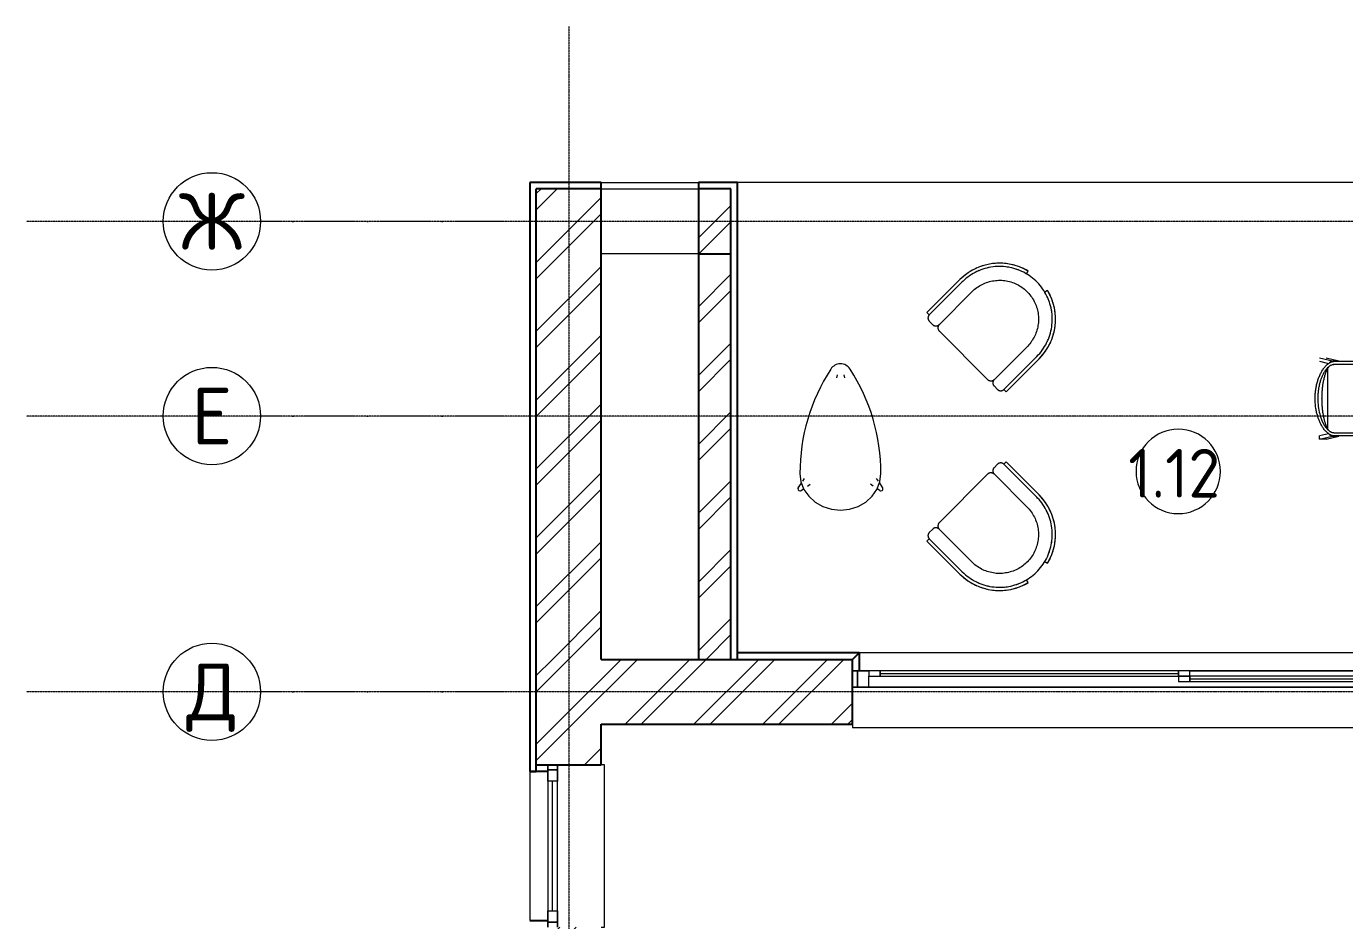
# Model space of a CAD drawing. Header units: millimetres. Extents: x -5016 to 62834, y -6019 to 88916.
# Drawn here: x -3344 to 4784, y 12390 to 17902 of the extents above; entities that cross this region are included whole.
import ezdxf
from ezdxf.enums import TextEntityAlignment as Align

# ---------------------------------------------------------------- set-up
doc = ezdxf.new("R2010")
doc.units = ezdxf.units.MM
doc.linetypes.add('ОВ_ШП', pattern=[460, 300, -80, 0, -80])
doc.linetypes.add('Осевая 12-2-2', pattern=[16, 12, -2, 0, -2])
for name, color, linetype, lineweight in [('A-AREA-IDEN', 8, 'Continuous', 13), ('A-FLOR', 9, 'Continuous', 13), ('A-GLAZ', 8, 'Continuous', 13), ('A-WALL', 8, 'Continuous', 13), ('A-WALL-PATT', 8, 'Continuous', 13), ('I-FURN', 9, 'Continuous', 13), ('S-GRID', 8, 'Continuous', 13), ('АР_подложка', 8, 'Continuous', 13), ('ОВ_размеры', 7, 'Continuous', 13)]:
    doc.layers.add(name, color=color, linetype=linetype, lineweight=lineweight)
doc.styles.add('GOST', font='isocpeur.ttf', dxfattribs={"width": 0.9})
doc.styles.add('GOST Common', font='GOST_Common.ttf', dxfattribs={"height": 300})
pattern_1 = [(45, (0, 0), (-212.132, 212.132), []), (45, (0, 100), (-212.132, 212.132), [])]

# ---------------------------------------------------------------- blocks, each defined once
blk = doc.blocks.new('INT Стул Wooden - INT Стул Wooden-V7-Этаж 1 - Планировка')
at = {"layer": 'I-FURN'}
for p, q in [((-230, -160), (-230, 8.9)), ((-210, 8.9), (-210, -163.9)), ((210, -163.9), (210, 8.9)), ((230, 8.9), (230, -160)), ((-230.7, -132.8), (-250, -212.2)), ((-230.7, -132.8), (-230.5, -171.9)), ((-230, -160), (-230, -171.5)), ((230, -171.5), (230, -160)), ((230.5, -171.9), (230.7, -132.8)), ((250, -212.2), (230.7, -132.8)), ((-230.5, -171.9), (-250, -252.2)), ((-230, -252.2), (-216.7, -197.7)), ((-210, -173.4), (-210, -163.9)), ((-182.7, -203.4), (182.7, -203.4)), ((210, -163.9), (210, -173.4)), ((216.7, -197.7), (230, -252.2)), ((250, -252.2), (230.5, -171.9)), ((250, -212.2), (250, -252.2)), ((250, -252.2), (230, -252.2))]:
    blk.add_line(p, q, dxfattribs=at)
for points, knots in [([(230, -160), (229.8, -163.5), (228.9, -170.5), (226.5, -178.8), (224, -185.1), (220.7, -191.2), (216.7, -197.1), (212.9, -201.9), (210.7, -204.6), (207.3, -208.6), (202.9, -212.9), (197.7, -217.7), (192.3, -222.3), (185.3, -227.6), (176.5, -233.6), (167.4, -239.1), (158.1, -244.2), (145.4, -250.5), (128.9, -257.5), (107.7, -264.7), (85, -270.8), (53.1, -277), (20.4, -280.1), (-12.2, -280.1), (-36.7, -278.5), (-61, -275.4), (-85, -270.8), (-108.7, -264.4), (-131.8, -256.4), (-150.4, -248.2), (-164.8, -240.7), (-173.5, -235.5), (-180.2, -231.1), (-185.2, -227.6), (-190.1, -224), (-194.8, -220.2), (-199.3, -216.2), (-203.8, -212.1), (-208, -207.8), (-211.3, -204), (-213.8, -200.8), (-216.2, -197.6), (-219.2, -193.5), (-222.3, -188.3), (-224.9, -183), (-226.9, -177.5), (-229, -170), (-229.8, -164), (-230, -160)], [-1, -1, -1, -1, -0.980978, -0.961957, -0.952446, -0.942935, -0.923913, -0.914402, -0.909647, -0.904891, -0.88587, -0.876359, -0.866848, -0.847826, -0.828804, -0.809783, -0.790761, -0.771739, -0.733696, -0.695652, -0.652174, -0.608696, -0.521739, -0.478261, -0.434783, -0.391304, -0.347826, -0.304348, -0.26087, -0.217391, -0.195652, -0.173913, -0.163043, -0.152174, -0.141304, -0.130435, -0.119565, -0.108696, -0.097826, -0.086957, -0.081522, -0.076087, -0.065217, -0.054348, -0.043478, -0.032609, -0.021739, 0, 0, 0, 0]), ([(-230, -171.5), (-229.3, -175.1), (-227.8, -180.2), (-224.9, -186.5), (-222.7, -190.2), (-221.2, -192.4), (-220.6, -193.2), (-220.6, -193.3)], [-1, -1, -1, -1, -0.97916667, -0.96875, -0.95833333, -0.953125, -0.95238095, -0.95238095, -0.95238095, -0.95238095]), ([(-210, -163.9), (-209.7, -167.5), (-208.5, -174.2), (-206, -181.3), (-203.9, -185.8), (-202.3, -188.7), (-199.1, -193.7), (-194.5, -199), (-190.4, -203.3), (-188, -205.7), (-184.2, -209.2), (-179.5, -213), (-174.6, -216.5), (-171.8, -218.5), (-167.5, -221.4), (-160.9, -225.5), (-151.7, -230.5), (-142.4, -235.1), (-132.7, -239.3), (-119.8, -244.3), (-103.2, -249.7), (-82.1, -255.1), (-59.6, -259.4), (-35.8, -262.3), (-12, -263.8), (20, -263.8), (59.7, -260.2), (98.7, -251.5), (125, -242.5), (139.6, -236.4), (148.5, -232.1), (155.5, -228.4), (160.7, -225.6), (165.8, -222.5), (170.7, -219.3), (175.6, -215.8), (180.4, -212.3), (184.2, -209.1), (187.1, -206.5), (189.2, -204.4), (191.3, -202.3), (194, -199.5), (197.3, -195.7), (200.3, -191.8), (202.4, -188.6), (203.8, -186.1), (205, -183.5), (206.5, -180), (208.6, -173.7), (209.6, -167.9), (210, -163.9)], [-1, -1, -1, -1, -0.979167, -0.958333, -0.953125, -0.947917, -0.9375, -0.916667, -0.90625, -0.901042, -0.895833, -0.875, -0.864583, -0.859375, -0.854167, -0.833333, -0.8125, -0.791667, -0.770833, -0.75, -0.708333, -0.666667, -0.619048, -0.571429, -0.52381, -0.47619, -0.380952, -0.285714, -0.238095, -0.214286, -0.190476, -0.178571, -0.166667, -0.154762, -0.142857, -0.130952, -0.119048, -0.107143, -0.10119, -0.095238, -0.089286, -0.083333, -0.071429, -0.059524, -0.053571, -0.047619, -0.041667, -0.035714, -0.02381, 0, 0, 0, 0]), ([(-201.1, -190.4), (-201.7, -189.7), (-203.3, -187.7), (-204.7, -185.5), (-205.6, -183.9)], [-0.0431279, -0.0431279, -0.0431279, -0.0431279, -0.0375, -0.025, -0.025, -0.025, -0.025]), ([(198.1, -193.7), (197.8, -194), (195.5, -196.1), (190.4, -199.6), (184.5, -202.7), (181, -204.6), (179.8, -205.2), (177.9, -206.2), (173.7, -208.3), (168.4, -210.5), (163, -212.6), (157.7, -214.6), (150.8, -217), (142.5, -219.5), (134.2, -221.8), (125.8, -224), (117.3, -225.9), (106.1, -228.2), (90.2, -231), (69, -233.9), (46.2, -236), (23.1, -237.3), (0.1, -237.7), (-23.1, -237.3), (-46, -236), (-69.2, -233.9), (-88, -231.3), (-103.3, -228.7), (-118.5, -225.7), (-133.1, -222.2), (-146.1, -218.4), (-153.5, -216.1), (-158.9, -214.1), (-164.4, -212.1), (-169.7, -210), (-174.2, -208), (-177.2, -206.6), (-178.9, -205.7), (-180.1, -205.1), (-181.4, -204.4), (-183.1, -203.5), (-186.1, -201.9), (-190.4, -199.5), (-194.3, -196.9), (-196.9, -194.8), (-197.9, -193.9), (-198.2, -193.6)], [-0.9467731, -0.9467731, -0.9467731, -0.9467731, -0.94375, -0.925, -0.90625, -0.9015625, -0.8992187, -0.896875, -0.8875, -0.86875, -0.859375, -0.85, -0.83125, -0.8125, -0.79375, -0.775, -0.75625, -0.7375, -0.7, -0.65, -0.6, -0.55, -0.5, -0.45, -0.4, -0.35, -0.3, -0.275, -0.25, -0.2, -0.175, -0.1625, -0.15, -0.1375, -0.125, -0.1125, -0.10625, -0.103125, -0.1, -0.096875, -0.09375, -0.0875, -0.075, -0.0625, -0.05625, -0.053125, -0.053125, -0.053125, -0.053125]), ([(205.6, -183.8), (204.7, -185.4), (203.3, -187.7), (201.6, -189.8), (201.1, -190.4)], [-0.975298, -0.975298, -0.975298, -0.975298, -0.9625, -0.95685193, -0.95685193, -0.95685193, -0.95685193]), ([(220.6, -193.3), (221.1, -192.5), (222.3, -190.9), (224.3, -187.6), (227.4, -181.5), (229.2, -175.6), (230, -171.5)], [-0.04761905, -0.04761905, -0.04761905, -0.04761905, -0.04166667, -0.03571429, -0.02380952, 0, 0, 0, 0])]:
    blk.add_open_spline(points, degree=3, knots=knots, dxfattribs=at)
blk = doc.blocks.new('Кресло 07 - Кресло 07-1564060-Этаж 1 - Планировка')
at = {"layer": 'I-FURN'}
for p, q in [((-325, 249.3), (-345, 249.3)), ((-345, 249.3), (-345, -38.7)), ((-325, 249.3), (-325, -38.7)), ((-267, 276.3), (-298, 276.3)), ((-240, -38.7), (-240, 249.3)), ((210, 276.3), (-210, 276.3)), ((240, 249.3), (240, -38.7)), ((298, 276.3), (267, 276.3)), ((345, 249.3), (325, 249.3)), ((325, -38.7), (325, 249.3)), ((345, -38.7), (345, 249.3)), ((-103.8, -366.3), (-104.3, -368.1)), ((-104.3, -368.1), (-84.9, -373.1)), ((-84.9, -373.1), (-80, -353.7)), ((-84.9, -373.1), (-80, -353.7)), ((80, -353.7), (84.9, -373.1)), ((80, -353.7), (84.9, -373.1)), ((84.9, -373.1), (104.3, -368.1)), ((104.3, -368.1), (103.8, -366.3))]:
    blk.add_line(p, q, dxfattribs=at)
at = {"layer": 'I-FURN', "flags": 128}
for points in [[(-298, 276.3), (-299.1, 276.3), (-300.2, 276.2), (-301.2, 276.1), (-302.3, 276), (-303.4, 275.8), (-304.4, 275.5), (-305.5, 275.3), (-306.5, 274.9), (-307.5, 274.6), (-308.5, 274.2), (-309.5, 273.7), (-310.5, 273.3), (-311.4, 272.7), (-312.3, 272.2), (-313.2, 271.6), (-314.1, 271), (-315, 270.3), (-315.8, 269.6), (-316.6, 268.9), (-317.4, 268.1), (-318.1, 267.3), (-318.8, 266.5), (-319.5, 265.7), (-320.1, 264.8), (-320.7, 263.9), (-321.3, 263), (-321.8, 262), (-322.3, 261.1), (-322.8, 260.1), (-323.2, 259.1), (-323.5, 258.1), (-323.9, 257.1), (-324.2, 256), (-324.4, 255), (-324.6, 253.9), (-324.8, 252.8), (-324.9, 251.8), (-325, 250.7), (-325, 249.6), (-325, 249.3)], [(-240, 249.3), (-240, 250.4), (-240.1, 251.5), (-240.2, 252.5), (-240.3, 253.6), (-240.5, 254.7), (-240.8, 255.7), (-241.1, 256.8), (-241.4, 257.8), (-241.7, 258.8), (-242.1, 259.8), (-242.6, 260.8), (-243.1, 261.8), (-243.6, 262.7), (-244.1, 263.7), (-244.7, 264.6), (-245.3, 265.4), (-246, 266.3), (-246.7, 267.1), (-247.4, 267.9), (-248.2, 268.7), (-249, 269.4), (-249.8, 270.1), (-250.6, 270.8), (-251.5, 271.4), (-252.4, 272), (-253.3, 272.6), (-254.3, 273.1), (-255.2, 273.6), (-256.2, 274.1), (-257.2, 274.5), (-258.2, 274.9), (-259.3, 275.2), (-260.3, 275.5), (-261.4, 275.7), (-262.4, 275.9), (-263.5, 276.1), (-264.6, 276.2), (-265.6, 276.3), (-266.7, 276.3), (-267, 276.3)], [(-210, 276.3), (-211.2, 276.3), (-212.4, 276.2), (-213.6, 276.1), (-214.8, 275.9), (-216, 275.7), (-217.1, 275.5), (-218.3, 275.1), (-219.4, 274.8), (-220.6, 274.4), (-221.7, 273.9), (-222.8, 273.5), (-223.9, 272.9), (-224.9, 272.4), (-225.9, 271.7), (-226.9, 271.1), (-227.9, 270.4), (-228.9, 269.6), (-229.8, 268.9), (-230.7, 268.1), (-231.5, 267.2), (-232.3, 266.3), (-233.1, 265.4), (-233.9, 264.5), (-234.6, 263.5), (-235.2, 262.5), (-235.9, 261.5), (-236.5, 260.5), (-237, 259.4), (-237.5, 258.3), (-238, 257.2), (-238.4, 256.1), (-238.7, 254.9), (-239.1, 253.8), (-239.3, 252.6), (-239.6, 251.4), (-239.7, 250.2), (-239.9, 249), (-240, 247.8), (-240, 246.6)], [(-236.5, 260.5), (-237, 259.4), (-237.5, 258.3), (-238, 257.2), (-238.4, 256.1), (-238.7, 254.9), (-239.1, 253.8), (-239.3, 252.6), (-239.6, 251.4), (-239.7, 250.2), (-239.9, 249), (-240, 247.8), (-240, 246.6)], [(-224.9, 272.4), (-225.9, 271.7), (-226.9, 271.1), (-227.9, 270.4), (-228.9, 269.6), (-229.8, 268.9), (-230.7, 268.1), (-231.5, 267.2), (-232.3, 266.3), (-233.1, 265.4), (-233.9, 264.5), (-234.6, 263.5), (-235.2, 262.5), (-235.9, 261.5)], [(-210, 276.3), (-211.2, 276.3), (-212.4, 276.2), (-213.6, 276.1), (-214.8, 275.9), (-216, 275.7), (-217.1, 275.5), (-218.3, 275.1), (-219.4, 274.8), (-220.6, 274.4), (-221.7, 273.9), (-222.8, 273.5), (-223.9, 272.9)], [(240, 246.4), (240, 247.5), (239.9, 248.7), (239.8, 249.9), (239.6, 251.1), (239.4, 252.3), (239.1, 253.4), (238.8, 254.6), (238.5, 255.8), (238.1, 256.9), (237.6, 258), (237.1, 259.1), (236.6, 260.2), (236, 261.2), (235.4, 262.3), (234.8, 263.3), (234.1, 264.2), (233.3, 265.2), (232.6, 266.1), (231.7, 267), (230.9, 267.8), (230, 268.7), (229.1, 269.4), (228.2, 270.2), (227.2, 270.9), (226.2, 271.6), (225.2, 272.2), (224.1, 272.8), (223.1, 273.3), (222, 273.8), (220.9, 274.3), (219.7, 274.7), (218.6, 275.1), (217.4, 275.4), (216.3, 275.7), (215.1, 275.9), (213.9, 276.1), (212.7, 276.2), (211.5, 276.3), (210.3, 276.3), (210, 276.3)], [(224.1, 272.8), (223.1, 273.3), (222, 273.8), (220.9, 274.3), (219.7, 274.7), (218.6, 275.1), (217.4, 275.4), (216.3, 275.7), (215.1, 275.9), (213.9, 276.1), (212.7, 276.2), (211.5, 276.3), (210.3, 276.3), (210.1, 276.3)], [(236, 261.2), (235.4, 262.3), (234.8, 263.3), (234.1, 264.2), (233.3, 265.2), (232.6, 266.1), (231.7, 267), (230.9, 267.8), (230, 268.7), (229.1, 269.4), (228.2, 270.2), (227.2, 270.9), (226.2, 271.6), (225.2, 272.2)], [(240, 246.4), (240, 247.5), (239.9, 248.7), (239.8, 249.9), (239.6, 251.1), (239.4, 252.3), (239.1, 253.4), (238.8, 254.6), (238.5, 255.8), (238.1, 256.9), (237.6, 258), (237.1, 259.1), (236.6, 260.2)], [(267, 276.3), (265.9, 276.3), (264.8, 276.2), (263.8, 276.1), (262.7, 276), (261.6, 275.8), (260.6, 275.5), (259.5, 275.3), (258.5, 274.9), (257.5, 274.6), (256.5, 274.2), (255.5, 273.7), (254.5, 273.3), (253.6, 272.7), (252.7, 272.2), (251.8, 271.6), (250.9, 271), (250, 270.3), (249.2, 269.6), (248.4, 268.9), (247.6, 268.1), (246.9, 267.3), (246.2, 266.5), (245.5, 265.7), (244.9, 264.8), (244.3, 263.9), (243.7, 263), (243.2, 262), (242.7, 261.1), (242.2, 260.1), (241.8, 259.1), (241.5, 258.1), (241.1, 257.1), (240.8, 256), (240.6, 255), (240.4, 253.9), (240.2, 252.8), (240.1, 251.8), (240, 250.7), (240, 249.6), (240, 249.3)], [(325, 249.3), (325, 250.4), (324.9, 251.5), (324.8, 252.5), (324.7, 253.6), (324.5, 254.7), (324.2, 255.7), (323.9, 256.8), (323.6, 257.8), (323.3, 258.8), (322.9, 259.8), (322.4, 260.8), (321.9, 261.8), (321.4, 262.7), (320.9, 263.7), (320.3, 264.6), (319.7, 265.4), (319, 266.3), (318.3, 267.1), (317.6, 267.9), (316.8, 268.7), (316, 269.4), (315.2, 270.1), (314.4, 270.8), (313.5, 271.4), (312.6, 272), (311.7, 272.6), (310.7, 273.1), (309.8, 273.6), (308.8, 274.1), (307.8, 274.5), (306.8, 274.9), (305.7, 275.2), (304.7, 275.5), (303.6, 275.7), (302.6, 275.9), (301.5, 276.1), (300.4, 276.2), (299.4, 276.3), (298.3, 276.3), (298, 276.3)], [(-325, -38.7), (-324.7, -51.7), (-324, -64.7), (-322.7, -77.6), (-320.8, -90.5), (-318.5, -103.3), (-315.7, -115.9), (-312.3, -128.5), (-308.5, -140.9), (-304.2, -153.2), (-299.3, -165.2), (-294, -177.1), (-288.3, -188.8), (-282, -200.2), (-275.4, -211.3), (-268.2, -222.2), (-260.7, -232.8), (-252.7, -243), (-244.3, -253), (-235.6, -262.6), (-226.4, -271.8), (-216.9, -280.7), (-207.1, -289.2), (-196.9, -297.3), (-186.4, -304.9), (-175.6, -312.2), (-164.5, -319), (-153.2, -325.3), (-141.6, -331.2), (-129.8, -336.6), (-117.8, -341.6), (-105.6, -346.1), (-93.2, -350), (-80.7, -353.5), (-68, -356.5), (-55.2, -359), (-42.4, -360.9), (-29.5, -362.3), (-16.5, -363.3), (-3.5, -363.7), (9.5, -363.5), (22.5, -362.9), (35.4, -361.7), (48.3, -360.1), (61.1, -357.9), (73.8, -355.2), (86.4, -352), (98.9, -348.3), (111.2, -344.1), (123.3, -339.4), (135.2, -334.2), (147, -328.6), (158.4, -322.5), (169.7, -315.9), (180.6, -308.9), (191.3, -301.4), (201.6, -293.6), (211.6, -285.3), (221.3, -276.7), (230.7, -267.6), (239.7, -258.2), (248.2, -248.5), (256.4, -238.4), (264.2, -227.9), (271.6, -217.2), (278.5, -206.2), (285, -195), (291, -183.4), (296.5, -171.7), (301.6, -159.7), (306.2, -147.6), (310.3, -135.2), (313.9, -122.7), (317.1, -110.1), (319.7, -97.4), (321.7, -84.5), (323.3, -71.6), (324.4, -58.7), (324.9, -45.7), (325, -38.7)], [(240, -38.7), (239.8, -48.3), (239.2, -57.9), (238.3, -67.4), (236.9, -76.9), (235.2, -86.4), (233.1, -95.7), (230.7, -105), (227.8, -114.2), (224.6, -123.2), (221.1, -132.1), (217.1, -140.9), (212.9, -149.5), (208.3, -157.9), (203.3, -166.2), (198.1, -174.2), (192.5, -182), (186.6, -189.6), (180.4, -196.9), (174, -204), (167.2, -210.8), (160.2, -217.4), (152.9, -223.7), (145.4, -229.6), (137.6, -235.3), (129.7, -240.6), (121.5, -245.7), (113.1, -250.4), (104.6, -254.7), (95.8, -258.7), (87, -262.4), (78, -265.7), (68.8, -268.6), (59.6, -271.2), (50.2, -273.4), (40.8, -275.2), (31.3, -276.6), (21.8, -277.7), (12.2, -278.4), (2.6, -278.7), (-7, -278.6), (-16.6, -278.1), (-26.2, -277.3), (-35.7, -276), (-45.1, -274.4), (-54.5, -272.4), (-63.8, -270), (-73, -267.3), (-82.1, -264.2), (-91.1, -260.7), (-99.9, -256.9), (-108.5, -252.7), (-117, -248.2), (-125.3, -243.4), (-133.4, -238.2), (-141.2, -232.7), (-148.9, -226.9), (-156.3, -220.8), (-163.5, -214.4), (-170.4, -207.7), (-177, -200.8), (-183.3, -193.6), (-189.4, -186.1), (-195.1, -178.4), (-200.5, -170.5), (-205.7, -162.4), (-210.4, -154.1), (-214.9, -145.6), (-219, -136.9), (-222.7, -128.1), (-226.1, -119.1), (-229.2, -110), (-231.8, -100.8), (-234.1, -91.4), (-236.1, -82), (-237.6, -72.6), (-238.8, -63), (-239.5, -53.5), (-239.9, -43.9), (-240, -38.7)], [(-104.2, -367.6), (-94.6, -370.5), (-84.9, -373.1)], [(84.9, -373.1), (94.6, -370.5), (104.2, -367.6)]]:
    blk.add_lwpolyline(points, dxfattribs=at)
at = {"layer": 'I-FURN'}
for radius, start, end in [(345, 180, 190.59088), (345, 180, 255.74997), (345, 180, 190.59088), (345, 284.25003, 0), (345, 349.40912, 360), (345, 349.40912, 0), (345, 194.11116, 201.18213), (345, 194.11116, 201.18213), (325, 190.19345, 190.82142), (325, 199.64312, 202.03095), (325, 201.15458, 201.49374), (325, 337.96905, 340.35688), (325, 338.50626, 338.84542), (325, 338.50626, 338.84542), (325, 349.17858, 349.80655), (345, 338.81787, 345.88884), (345, 338.81787, 345.88884), (345, 205.4001, 211.77386), (345, 205.4001, 211.77386), (325, 211.05873, 212.97883), (345, 216.28588, 222.36616), (345, 216.28588, 222.36616), (325, 211.7327, 211.96392), (325, 211.7327, 212.0464), (345, 317.63384, 323.71412), (345, 317.63384, 323.71412), (325, 327.02117, 328.94127), (325, 327.9763, 328.2673), (325, 327.9536, 328.2673), (345, 328.22614, 334.5999), (345, 328.22614, 334.5999), (325, 221.86691, 223.9461), (325, 222.31155, 222.60409), (325, 222.31155, 222.60409), (345, 227.0373, 232.95918), (345, 227.0373, 232.95918), (325, 232.00539, 235.02131), (325, 232.89133, 233.4927), (325, 232.89133, 233.4927), (325, 305.02749, 307.65392), (325, 306.68366, 307.10867), (345, 307.04082, 312.9627), (345, 307.04082, 312.9627), (325, 316.0539, 318.13309), (325, 317.39591, 317.68845), (325, 317.39591, 317.68845), (345, 237.72767, 243.55309), (345, 237.72767, 243.55309), (325, 243.44235, 245.88979), (345, 248.3852, 252.42661), (345, 248.3852, 252.42661), (325, 254.56568, 255.74997), (325, 284.25003, 285.92448), (345, 287.57339, 291.6148), (345, 287.57339, 291.6148), (325, 294.20746, 296.23065), (345, 296.44691, 302.27233), (345, 296.44691, 302.27233)]:
    blk.add_arc((0, -38.7), radius, start, end, dxfattribs=at)
blk = doc.blocks.new('Кресло 07 - Кресло 07-1564061-Этаж 1 - Планировка')
at = {"layer": 'I-FURN'}
for p, q in [((-84.9, 373.1), (-104.3, 368.1)), ((-104.3, 368.1), (-103.8, 366.3)), ((-80, 353.7), (-84.9, 373.1)), ((-80, 353.7), (-84.9, 373.1)), ((84.9, 373.1), (80, 353.7)), ((84.9, 373.1), (80, 353.7)), ((104.3, 368.1), (84.9, 373.1)), ((103.8, 366.3), (104.3, 368.1)), ((-345, 38.7), (-345, -249.3)), ((-325, 38.7), (-325, -249.3)), ((-240, -249.3), (-240, 38.7)), ((240, 38.7), (240, -249.3)), ((325, -249.3), (325, 38.7)), ((345, -249.3), (345, 38.7)), ((-345, -249.3), (-325, -249.3)), ((-298, -276.3), (-267, -276.3)), ((-210, -276.3), (210, -276.3)), ((267, -276.3), (298, -276.3)), ((325, -249.3), (345, -249.3))]:
    blk.add_line(p, q, dxfattribs=at)
at = {"layer": 'I-FURN', "flags": 128}
for points in [[(325, 38.7), (324.7, 51.7), (324, 64.7), (322.7, 77.6), (320.8, 90.5), (318.5, 103.3), (315.7, 115.9), (312.3, 128.5), (308.5, 140.9), (304.2, 153.2), (299.3, 165.2), (294, 177.1), (288.3, 188.8), (282, 200.2), (275.4, 211.3), (268.2, 222.2), (260.7, 232.8), (252.7, 243), (244.3, 253), (235.6, 262.6), (226.4, 271.8), (216.9, 280.7), (207.1, 289.2), (196.9, 297.3), (186.4, 304.9), (175.6, 312.2), (164.5, 319), (153.2, 325.3), (141.6, 331.2), (129.8, 336.6), (117.8, 341.6), (105.6, 346.1), (93.2, 350), (80.7, 353.5), (68, 356.5), (55.2, 359), (42.4, 360.9), (29.5, 362.3), (16.5, 363.3), (3.5, 363.7), (-9.5, 363.5), (-22.5, 362.9), (-35.4, 361.7), (-48.3, 360.1), (-61.1, 357.9), (-73.8, 355.2), (-86.4, 352), (-98.9, 348.3), (-111.2, 344.1), (-123.3, 339.4), (-135.2, 334.2), (-147, 328.6), (-158.4, 322.5), (-169.7, 315.9), (-180.6, 308.9), (-191.3, 301.4), (-201.6, 293.6), (-211.6, 285.3), (-221.3, 276.7), (-230.7, 267.6), (-239.7, 258.2), (-248.2, 248.5), (-256.4, 238.4), (-264.2, 227.9), (-271.6, 217.2), (-278.5, 206.2), (-285, 195), (-291, 183.4), (-296.5, 171.7), (-301.6, 159.7), (-306.2, 147.6), (-310.3, 135.2), (-313.9, 122.7), (-317.1, 110.1), (-319.7, 97.4), (-321.7, 84.5), (-323.3, 71.6), (-324.4, 58.7), (-324.9, 45.7), (-325, 38.7)], [(-84.9, 373.1), (-94.6, 370.5), (-104.2, 367.6)], [(104.2, 367.6), (94.6, 370.5), (84.9, 373.1)], [(-240, 38.7), (-239.8, 48.3), (-239.2, 57.9), (-238.3, 67.4), (-236.9, 76.9), (-235.2, 86.4), (-233.1, 95.7), (-230.7, 105), (-227.8, 114.2), (-224.6, 123.2), (-221.1, 132.1), (-217.1, 140.9), (-212.9, 149.5), (-208.3, 157.9), (-203.3, 166.2), (-198.1, 174.2), (-192.5, 182), (-186.6, 189.6), (-180.4, 196.9), (-174, 204), (-167.2, 210.8), (-160.2, 217.4), (-152.9, 223.7), (-145.4, 229.6), (-137.6, 235.3), (-129.7, 240.6), (-121.5, 245.7), (-113.1, 250.4), (-104.6, 254.7), (-95.8, 258.7), (-87, 262.4), (-78, 265.7), (-68.8, 268.6), (-59.6, 271.2), (-50.2, 273.4), (-40.8, 275.2), (-31.3, 276.6), (-21.8, 277.7), (-12.2, 278.4), (-2.6, 278.7), (7, 278.6), (16.6, 278.1), (26.2, 277.3), (35.7, 276), (45.1, 274.4), (54.5, 272.4), (63.8, 270), (73, 267.3), (82.1, 264.2), (91.1, 260.7), (99.9, 256.9), (108.5, 252.7), (117, 248.2), (125.3, 243.4), (133.4, 238.2), (141.2, 232.7), (148.9, 226.9), (156.3, 220.8), (163.5, 214.4), (170.4, 207.7), (177, 200.8), (183.3, 193.6), (189.4, 186.1), (195.1, 178.4), (200.5, 170.5), (205.7, 162.4), (210.4, 154.1), (214.9, 145.6), (219, 136.9), (222.7, 128.1), (226.1, 119.1), (229.2, 110), (231.8, 100.8), (234.1, 91.4), (236.1, 82), (237.6, 72.6), (238.8, 63), (239.5, 53.5), (239.9, 43.9), (240, 38.7)], [(-325, -249.3), (-325, -250.4), (-324.9, -251.5), (-324.8, -252.5), (-324.7, -253.6), (-324.5, -254.7), (-324.2, -255.7), (-323.9, -256.8), (-323.6, -257.8), (-323.3, -258.8), (-322.9, -259.8), (-322.4, -260.8), (-321.9, -261.8), (-321.4, -262.7), (-320.9, -263.7), (-320.3, -264.6), (-319.7, -265.4), (-319, -266.3), (-318.3, -267.1), (-317.6, -267.9), (-316.8, -268.7), (-316, -269.4), (-315.2, -270.1), (-314.4, -270.8), (-313.5, -271.4), (-312.6, -272), (-311.7, -272.6), (-310.7, -273.1), (-309.8, -273.6), (-308.8, -274.1), (-307.8, -274.5), (-306.8, -274.9), (-305.7, -275.2), (-304.7, -275.5), (-303.6, -275.7), (-302.6, -275.9), (-301.5, -276.1), (-300.4, -276.2), (-299.4, -276.3), (-298.3, -276.3), (-298, -276.3)], [(-267, -276.3), (-265.9, -276.3), (-264.8, -276.2), (-263.8, -276.1), (-262.7, -276), (-261.6, -275.8), (-260.6, -275.5), (-259.5, -275.3), (-258.5, -274.9), (-257.5, -274.6), (-256.5, -274.2), (-255.5, -273.7), (-254.5, -273.3), (-253.6, -272.7), (-252.7, -272.2), (-251.8, -271.6), (-250.9, -271), (-250, -270.3), (-249.2, -269.6), (-248.4, -268.9), (-247.6, -268.1), (-246.9, -267.3), (-246.2, -266.5), (-245.5, -265.7), (-244.9, -264.8), (-244.3, -263.9), (-243.7, -263), (-243.2, -262), (-242.7, -261.1), (-242.2, -260.1), (-241.8, -259.1), (-241.5, -258.1), (-241.1, -257.1), (-240.8, -256), (-240.6, -255), (-240.4, -253.9), (-240.2, -252.8), (-240.1, -251.8), (-240, -250.7), (-240, -249.6), (-240, -249.3)], [(-240, -246.3), (-240, -247.5), (-239.9, -248.7), (-239.8, -249.9), (-239.6, -251.1), (-239.4, -252.3), (-239.1, -253.4), (-238.8, -254.6), (-238.5, -255.8), (-238.1, -256.9), (-237.6, -258), (-237.1, -259.1), (-236.6, -260.2), (-236, -261.2), (-235.4, -262.3), (-234.8, -263.3), (-234.1, -264.2), (-233.3, -265.2), (-232.6, -266.1), (-231.7, -267), (-230.9, -267.8), (-230, -268.7), (-229.1, -269.4), (-228.2, -270.2), (-227.2, -270.9), (-226.2, -271.6), (-225.2, -272.2), (-224.1, -272.8), (-223.1, -273.3), (-222, -273.8), (-220.9, -274.3), (-219.7, -274.7), (-218.6, -275.1), (-217.4, -275.4), (-216.3, -275.7), (-215.1, -275.9), (-213.9, -276.1), (-212.7, -276.2), (-211.5, -276.3), (-210.3, -276.3), (-210, -276.3)], [(-240, -246.3), (-240, -247.5), (-239.9, -248.7), (-239.8, -249.9), (-239.6, -251.1), (-239.4, -252.3), (-239.1, -253.4), (-238.8, -254.6), (-238.5, -255.8), (-238.1, -256.9), (-237.6, -258), (-237.1, -259.1), (-236.6, -260.2)], [(-236, -261.2), (-235.4, -262.3), (-234.8, -263.3), (-234.1, -264.2), (-233.3, -265.2), (-232.6, -266.1), (-231.7, -267), (-230.9, -267.8), (-230, -268.7), (-229.1, -269.4), (-228.2, -270.2), (-227.2, -270.9), (-226.2, -271.6), (-225.2, -272.2)], [(-224.1, -272.8), (-223.1, -273.3), (-222, -273.8), (-220.9, -274.3), (-219.7, -274.7), (-218.6, -275.1), (-217.4, -275.4), (-216.3, -275.7), (-215.1, -275.9), (-213.9, -276.1), (-212.7, -276.2), (-211.5, -276.3), (-210.3, -276.3), (-210, -276.3)], [(210, -276.3), (211.2, -276.3), (212.4, -276.2), (213.6, -276.1), (214.8, -275.9), (216, -275.7), (217.1, -275.5), (218.3, -275.1), (219.4, -274.8), (220.6, -274.4), (221.7, -273.9), (222.8, -273.5), (223.9, -272.9), (224.9, -272.4), (225.9, -271.7), (226.9, -271.1), (227.9, -270.4), (228.9, -269.6), (229.8, -268.9), (230.7, -268.1), (231.5, -267.2), (232.3, -266.3), (233.1, -265.4), (233.9, -264.5), (234.6, -263.5), (235.2, -262.5), (235.9, -261.5), (236.5, -260.5), (237, -259.4), (237.5, -258.3), (238, -257.2), (238.4, -256.1), (238.7, -254.9), (239.1, -253.8), (239.3, -252.6), (239.6, -251.4), (239.7, -250.2), (239.9, -249), (240, -247.8), (240, -246.6)], [(210, -276.3), (211.2, -276.3), (212.4, -276.2), (213.6, -276.1), (214.8, -275.9), (216, -275.7), (217.1, -275.5), (218.3, -275.1), (219.4, -274.8), (220.6, -274.4), (221.7, -273.9), (222.8, -273.5), (223.9, -272.9)], [(224.9, -272.4), (225.9, -271.7), (226.9, -271.1), (227.9, -270.4), (228.9, -269.6), (229.8, -268.9), (230.7, -268.1), (231.5, -267.2), (232.3, -266.3), (233.1, -265.4), (233.9, -264.5), (234.6, -263.5), (235.2, -262.5), (235.9, -261.5)], [(236.5, -260.5), (237, -259.4), (237.5, -258.3), (238, -257.2), (238.4, -256.1), (238.7, -254.9), (239.1, -253.8), (239.3, -252.6), (239.6, -251.4), (239.7, -250.2), (239.9, -249), (240, -247.8), (240, -246.6)], [(240, -249.3), (240, -250.4), (240.1, -251.5), (240.2, -252.5), (240.3, -253.6), (240.5, -254.7), (240.8, -255.7), (241.1, -256.8), (241.4, -257.8), (241.7, -258.8), (242.1, -259.8), (242.6, -260.8), (243.1, -261.8), (243.6, -262.7), (244.1, -263.7), (244.7, -264.6), (245.3, -265.4), (246, -266.3), (246.7, -267.1), (247.4, -267.9), (248.2, -268.7), (249, -269.4), (249.8, -270.1), (250.6, -270.8), (251.5, -271.4), (252.4, -272), (253.3, -272.6), (254.3, -273.1), (255.2, -273.6), (256.2, -274.1), (257.2, -274.5), (258.2, -274.9), (259.3, -275.2), (260.3, -275.5), (261.4, -275.7), (262.4, -275.9), (263.5, -276.1), (264.6, -276.2), (265.6, -276.3), (266.7, -276.3), (267, -276.3)], [(298, -276.3), (299.1, -276.3), (300.2, -276.2), (301.2, -276.1), (302.3, -276), (303.4, -275.8), (304.4, -275.5), (305.5, -275.3), (306.5, -274.9), (307.5, -274.6), (308.5, -274.2), (309.5, -273.7), (310.5, -273.3), (311.4, -272.7), (312.3, -272.2), (313.2, -271.6), (314.1, -271), (315, -270.3), (315.8, -269.6), (316.6, -268.9), (317.4, -268.1), (318.1, -267.3), (318.8, -266.5), (319.5, -265.7), (320.1, -264.8), (320.7, -263.9), (321.3, -263), (321.8, -262), (322.3, -261.1), (322.8, -260.1), (323.2, -259.1), (323.5, -258.1), (323.9, -257.1), (324.2, -256), (324.4, -255), (324.6, -253.9), (324.8, -252.8), (324.9, -251.8), (325, -250.7), (325, -249.6), (325, -249.3)]]:
    blk.add_lwpolyline(points, dxfattribs=at)
at = {"layer": 'I-FURN'}
for radius, start, end in [(345, 104.25003, 180), (345, 116.44691, 122.27233), (345, 116.44691, 122.27233), (325, 114.11021, 116.55765), (345, 107.57339, 111.6148), (345, 107.57339, 111.6148), (325, 104.25003, 105.43432), (325, 74.07552, 75.74997), (345, 360, 75.74997), (345, 68.3852, 72.42661), (345, 68.3852, 72.42661), (325, 63.76935, 65.79254), (345, 57.72767, 63.55309), (345, 57.72767, 63.55309), (345, 137.63384, 143.71412), (345, 137.63384, 143.71412), (325, 136.0539, 138.13309), (325, 137.39591, 137.68845), (325, 137.39591, 137.68845), (345, 127.04082, 132.9627), (345, 127.04082, 132.9627), (325, 124.97869, 127.99461), (325, 126.5073, 127.10867), (325, 126.5073, 127.10867), (325, 52.34608, 54.97251), (325, 52.89133, 53.31634), (345, 47.0373, 52.95918), (345, 47.0373, 52.95918), (325, 41.86691, 43.9461), (325, 42.31155, 42.60409), (325, 42.31155, 42.60409), (345, 36.28588, 42.36616), (345, 36.28588, 42.36616), (345, 158.81787, 165.88884), (345, 158.81787, 165.88884), (345, 148.22614, 154.5999), (345, 148.22614, 154.5999), (325, 147.02117, 148.94127), (325, 147.9536, 148.2673), (325, 148.03608, 148.2673), (325, 31.05873, 32.97883), (325, 31.7327, 32.0464), (325, 31.7327, 32.0237), (345, 25.4001, 31.77386), (345, 25.4001, 31.77386), (345, 14.11116, 21.18213), (345, 14.11116, 21.18213), (345, 169.40912, 180), (345, 169.40912, 180), (325, 169.17858, 169.80655), (325, 157.96905, 160.35688), (325, 158.50626, 158.84542), (325, 19.64312, 22.03095), (325, 21.15458, 21.49374), (325, 21.15458, 21.49374), (325, 10.19345, 10.82142), (345, 360, 10.59088), (345, 360, 10.59088)]:
    blk.add_arc((0, 38.7), radius, start, end, dxfattribs=at)
blk = doc.blocks.new('INT 20 Окно Прямоугольник 1ст - INT 20 Окно Прямоугольник 1ст 1000-3000h-1568821-Этаж 1 - Планировка')
at = {"layer": 'A-GLAZ'}
for p, q in [((460, 240), (-460, 240)), ((-500, 130), (-400, 130)), ((-470, 130), (-500, 130)), ((-470, 70), (-470, 130)), ((-400, 130), (-470, 130)), ((-470, 130), (-470, 70)), ((400, 130), (500, 130)), ((470, 130), (400, 130)), ((500, 130), (470, 130)), ((470, 130), (470, 70)), ((470, 70), (470, 130)), ((-500, 70), (-470, 70)), ((-400, 70), (-500, 70)), ((-470, 70), (-400, 70)), ((500, 70), (400, 70)), ((400, 70), (470, 70)), ((470, 70), (500, 70)), ((-500, -200), (-500, -220)), ((-500, -220), (500, -220)), ((500, -220), (500, -200))]:
    blk.add_line(p, q, dxfattribs=at)
blk = doc.blocks.new('INT 20 Откосы окон снаружи Прямоугольник - INT 20 Откосы окон снаружи Прямоугольник-1566574-Этаж 1 - Планировка')
at = {"layer": 'A-WALL', "lineweight": 25}
for p, q in [((-476.7, 30), (-476.7, -80)), ((443.3, -80), (443.3, 30))]:
    blk.add_line(p, q, dxfattribs=at)
blk = doc.blocks.new('INT 20 Створка - 05_ Правое поворотно-откидное-1566575-Этаж 1 - Планировка')
at = {"layer": 'A-GLAZ'}
for p, q in [((400, 30), (-400, 30)), ((-400, 30), (-400, -30)), ((400, 30), (-400, 30)), ((-400, 30), (-400, -30)), ((400, -30), (400, 30)), ((400, -30), (400, 30)), ((-400, 0), (400, 0)), ((-400, -30), (400, -30)), ((-400, -30), (400, -30))]:
    blk.add_line(p, q, dxfattribs=at)
blk = doc.blocks.new('INT 20 Окно раздвижное 3ст - INT 20 Окно раздвижное 3ст 4200-3000-1568881-Этаж 1 - Планировка')
at = {"layer": 'A-GLAZ'}
for p, q in [((2960, 240), (-2960, 240)), ((-3000, 130), (-2900, 130)), ((-2970, 130), (-3000, 130)), ((-2970, 30), (-2970, 130)), ((-2900, 130), (-2970, 130)), ((-2970, 130), (-2970, 30)), ((-2900, 130), (-2970, 130)), ((-2970, 130), (-2970, 30)), ((-2830, 130), (-2900, 130)), ((-2900, 130), (-2900, 96.7)), ((-2900, 96.7), (-2830, 96.7)), ((-2900, 30), (-2900, 96.7)), ((-2830, 96.7), (-2830, 130)), ((-990, 130), (-2830, 130)), ((-2830, 130), (-2830, 96.7)), ((-2830, 113.3), (-990, 113.3)), ((-2830, 96.7), (-990, 96.7)), ((-920, 130), (-990, 130)), ((-990, 130), (-990, 96.7)), ((-990, 96.7), (-990, 130)), ((-920, 96.7), (-990, 96.7)), ((-990, 96.7), (-990, 63.3)), ((-990, 96.7), (-920, 96.7)), ((-920, 96.7), (-920, 130)), ((-920, 130), (3000, 130)), ((2970, 130), (-920, 130)), ((-920, 63.3), (-920, 96.7)), ((920, 96.7), (-920, 96.7)), ((-920, 96.7), (-920, 63.3)), ((990, 96.7), (920, 96.7)), ((920, 96.7), (920, 63.3)), ((920, 63.3), (920, 96.7)), ((990, 63.3), (990, 96.7)), ((2900, 130), (2900, 63.3)), ((2970, 130), (2900, 130)), ((3000, 130), (2970, 130)), ((2970, 130), (2970, 30)), ((2970, 30), (2970, 130)), ((2970, 30), (2970, 130)), ((-3000, 30), (-2970, 30)), ((920, 30), (-3000, 30)), ((-2970, 30), (920, 30)), ((-2970, 30), (-2900, 30)), ((-990, 63.3), (-920, 63.3)), ((-920, 80), (920, 80)), ((-920, 63.3), (920, 63.3)), ((920, 63.3), (990, 63.3)), ((990, 63.3), (920, 63.3)), ((920, 63.3), (920, 30)), ((920, 30), (990, 30)), ((990, 30), (990, 63.3)), ((2830, 63.3), (990, 63.3)), ((990, 63.3), (990, 30)), ((990, 46.7), (2830, 46.7)), ((990, 30), (2830, 30)), ((2900, 63.3), (2830, 63.3)), ((2830, 63.3), (2830, 30)), ((2830, 30), (2830, 63.3)), ((2830, 30), (2900, 30)), ((2900, 30), (2900, 63.3)), ((3000, 30), (2900, 30)), ((2900, 30), (2970, 30)), ((2900, 30), (2970, 30)), ((2970, 30), (3000, 30)), ((-3000, -200), (-3000, -220)), ((-3000, -220), (3000, -220)), ((1850, -240), (1880, -210)), ((1850, -240), (1880, -270)), ((1850, -240), (1970, -240)), ((3000, -220), (3000, -200))]:
    blk.add_line(p, q, dxfattribs=at)
blk = doc.blocks.new('INT 20 Откосы окон снаружи Прямоугольник - INT 20 Откосы окон снаружи Прямоугольник-1566591-Этаж 1 - Планировка')
at = {"layer": 'A-WALL', "lineweight": 25}
for p, q in [((-2976.7, 30), (-2976.7, -80)), ((2943.3, -80), (2943.3, 30))]:
    blk.add_line(p, q, dxfattribs=at)
blk = doc.blocks.new('INT Стол дизайнерский 5 - INT Стол дизайнерский 5-1565017-Этаж 1 - Планировка')
at = {"layer": 'I-FURN'}
for p, q in [((-312.9, 260.3), (-284.1, 240.2)), ((-330.3, 242.9), (-319, 226.7)), ((-301.9, 202), (-290.5, 185.7)), ((-272, 231.9), (-255.7, 220.5)), ((384, 21.1), (364.5, 24.6)), ((384, -21.1), (364.5, -24.6)), ((-330.3, -242.9), (-319, -226.7)), ((-284.1, -240.2), (-312.9, -260.3)), ((-301.9, -202), (-290.5, -185.7)), ((-255.7, -220.5), (-272, -231.9))]:
    blk.add_line(p, q, dxfattribs=at)
at = {"layer": 'I-FURN', "flags": 128}
blk.add_lwpolyline([(-225, 250), (-275.1, 243.7), (-322.6, 225.2), (-365.3, 195.5), (-400.9, 155.9), (-427.7, 108.5), (-444.4, 55.6), (-450, 0), (-444.4, -55.6), (-427.7, -108.5), (-400.9, -155.9), (-365.3, -195.5), (-322.6, -225.2), (-275.1, -243.7), (-225, -250)], dxfattribs=at)
at = {"layer": 'I-FURN'}
for centre, radius, start, end in [((-320, 250), 12.5, 45, 180), ((-320, 250), 12.5, 180, 225), ((-225, -935.1), 1185.1, 57.1055, 90), ((379.8, 0), 71.5, 0, 57.1055), ((-225, 935.1), 1185.1, 270, 302.8945), ((379.8, 0), 71.5, 302.8945, 0), ((-320, -250), 12.5, 135, 180), ((-320, -250), 12.5, 180, 315)]:
    blk.add_arc(centre, radius, start, end, dxfattribs=at)
blk = doc.blocks.new('INT Марка помещения - Номер помещения _ Площадь _ Имя-1615504-Этаж 1 - Планировка')
at = {"layer": 'A-AREA-IDEN'}
for start, end in [(360, 180), (180, 360)]:
    blk.add_arc((0, 0), 2.6, start, end, dxfattribs=at)
blk = doc.blocks.new('АР_plan1')
at = {"layer": 'A-WALL-PATT', "lineweight": 9}
h = blk.add_hatch(dxfattribs=at)
h.set_pattern_fill('FP_1', color=256, style=0, pattern_type=2)
h.set_pattern_definition(pattern_1)
h.paths.add_polyline_path([(1968.2, 21172.6), (2368.2, 21172.6), (2368.2, 21572.6), (1968.2, 21572.6), (1968.2, 21322.8)])
h.paths.add_polyline_path([(2968.2, 21172.6), (3168.2, 21172.6), (3168.2, 21572.6), (2968.2, 21572.6), (2968.2, 21322.8)])
h = blk.add_hatch(dxfattribs=at)
h.set_pattern_fill('FP_1', color=256, style=0, pattern_type=2)
h.set_pattern_definition(pattern_1)
h.paths.add_polyline_path([(2368.2, 18672.6), (2368.2, 21172.6), (1968.2, 21172.6), (1968.2, 18672.6)])
h = blk.add_hatch(dxfattribs=at)
h.set_pattern_fill('FP_1', color=256, style=0, pattern_type=2)
h.set_pattern_definition(pattern_1)
h.paths.add_polyline_path([(3168.2, 18672.6), (3168.2, 21172.6), (2968.2, 21172.6), (2968.2, 18672.6)])
h = blk.add_hatch(dxfattribs=at)
h.set_pattern_fill('FP_1', color=256, style=0, pattern_type=2)
h.set_pattern_definition(pattern_1)
h.paths.add_polyline_path([(11868.2, 18272.6), (11868.2, 18672.6), (9918.2, 18672.6), (9918.2, 18272.6), (11680.5, 18272.6)])
h.paths.add_polyline_path([(3918.2, 18272.6), (3918.2, 18672.6), (1968.2, 18672.6), (1968.2, 18272.6), (3376.8, 18272.6)])
h = blk.add_hatch(dxfattribs=at)
h.set_pattern_fill('FP_1', color=256, style=0, pattern_type=2)
h.set_pattern_definition(pattern_1)
h.paths.add_polyline_path([(2368.2, 4472.6), (2368.2, 11372.6), (1968.2, 11372.6), (1968.2, 4472.6)])
h.paths.add_polyline_path([(2368.2, 12372.6), (2368.2, 17022.6), (1968.2, 17022.6), (1968.2, 12372.6)])
h.paths.add_polyline_path([(2368.2, 18022.6), (2368.2, 18272.6), (1968.2, 18272.6), (1968.2, 18022.6)])
at = {"layer": 'A-FLOR'}
blk.add_line((10628.2, 21612.6), (3208.2, 21612.6), dxfattribs=at)
at = {"layer": 'A-WALL', "lineweight": 25}
for p, q in [((1928.2, 21612.6), (1928.2, 17982.6)), ((2368.2, 21612.6), (1928.2, 21612.6)), ((2368.2, 21572.6), (1968.2, 21572.6)), ((1968.2, 17982.6), (1968.2, 21572.6)), ((2368.2, 18672.6), (2368.2, 21612.6)), ((2968.2, 21612.6), (2968.2, 18672.6)), ((3208.2, 21612.6), (2968.2, 21612.6)), ((3168.2, 21572.6), (2968.2, 21572.6)), ((3168.2, 18672.6), (3168.2, 21572.6)), ((3208.2, 18672.6), (3208.2, 21612.6)), ((2968.2, 21172.6), (3168.2, 21172.6)), ((3958.2, 18712.6), (3208.2, 18712.6)), ((3918.2, 18672.6), (3958.2, 18712.6)), ((2368.2, 18672.6), (3918.2, 18672.6)), ((3918.2, 18272.6), (3918.2, 18672.6)), ((2368.2, 18022.6), (2368.2, 18272.6)), ((2368.2, 18272.6), (3918.2, 18272.6)), ((1928.2, 17982.6), (1968.2, 17982.6)), ((1968.2, 18022.6), (2368.2, 18022.6))]:
    blk.add_line(p, q, dxfattribs=at)
at = {"layer": 'A-WALL'}
for p, q in [((2368.2, 21612.6), (2968.2, 21612.6)), ((2368.2, 21572.6), (2968.2, 21572.6)), ((2968.2, 21172.6), (2368.2, 21172.6))]:
    blk.add_line(p, q, dxfattribs=at)
at = {"layer": 'S-GRID', "color": 251, "linetype": 'Осевая 12-2-2', "true_color": 0x646464}
for p, q in [((2168.2, 22574.8), (2168.2, -1346.2)), ((23375.6, 21372.6), (-1176.1, 21372.6)), ((23375.6, 20172.6), (-1176.1, 20172.6)), ((23375.6, 18472.6), (-1176.1, 18472.6))]:
    blk.add_line(p, q, dxfattribs=at)
at = {"layer": 'A-AREA-IDEN', "xscale": 99.99999999999993, "yscale": 99.99999999999993, "zscale": 99.99999999999993}
blk.add_blockref('INT Марка помещения - Номер помещения _ Площадь _ Имя-1615504-Этаж 1 - Планировка', (5926.1, 19831.6), dxfattribs=at)
at = {"layer": 'A-GLAZ'}
blk.add_blockref('INT 20 Окно раздвижное 3ст - INT 20 Окно раздвижное 3ст 4200-3000-1568881-Этаж 1 - Планировка', (6918.2, 18472.6), dxfattribs=at)
at = {"layer": 'A-GLAZ', "rotation": 89.99999999999991}
for name, p in [('INT 20 Окно Прямоугольник 1ст - INT 20 Окно Прямоугольник 1ст 1000-3000h-1568821-Этаж 1 - Планировка', (2168.2, 17522.6)), ('INT 20 Створка - 05_ Правое поворотно-откидное-1566575-Этаж 1 - Планировка', (2068.2, 17522.6))]:
    blk.add_blockref(name, p, dxfattribs=at)
at = {"layer": 'A-WALL', "lineweight": 25}
blk.add_blockref('INT 20 Откосы окон снаружи Прямоугольник - INT 20 Откосы окон снаружи Прямоугольник-1566591-Этаж 1 - Планировка', (6934.9, 18682.6), dxfattribs=at)
at = {"layer": 'A-WALL', "lineweight": 25, "rotation": 89.99999999999991}
blk.add_blockref('INT 20 Откосы окон снаружи Прямоугольник - INT 20 Откосы окон снаружи Прямоугольник-1566574-Этаж 1 - Планировка', (1958.2, 17539.4), dxfattribs=at)
at = {"layer": 'I-FURN'}
for name, p, rotation in [('Кресло 07 - Кресло 07-1564061-Этаж 1 - Планировка', (4797, 20742.5), 315.000000000001), ('INT Стол дизайнерский 5 - INT Стол дизайнерский 5-1565017-Этаж 1 - Планировка', (3843.2, 20043.4), 89.99999999999997), ('INT Стул Wooden - INT Стул Wooden-V7-Этаж 1 - Планировка', (7050, 20280.3), 269.9999999999987), ('Кресло 07 - Кресло 07-1564060-Этаж 1 - Планировка', (4797, 19469.8), 44.9999999999997)]:
    blk.add_blockref(name, p, dxfattribs=dict(at, rotation=rotation))
at = {"layer": 'A-AREA-IDEN', "insert": (5617.7, 19970.4), "char_height": 300, "width": 753.586, "attachment_point": 1, "style": 'GOST Common'}
blk.add_mtext('1.12', dxfattribs=at)

msp = doc.modelspace()

# ---------------------------------------------------------------- block references
at = {"layer": 'АР_подложка'}
msp.add_blockref('АР_plan1', (-2168, -4673), dxfattribs=at)

# ---------------------------------------------------------------- next in the draw order: linework, layer by layer
at = {"layer": 'ОВ_размеры', "linetype": 'ОВ_ШП'}
for points in [[(-400, 16700), (-1900, 16700)], [(-400, 15500), (-1900, 15500)], [(-400, 13800), (-1900, 13800)]]:
    msp.add_lwpolyline(points, dxfattribs=at)
at = {"layer": 'ОВ_размеры'}
for centre in [(-2200, 16700), (-2200, 15500), (-2200, 13800)]:
    msp.add_circle(centre, 300, dxfattribs=at)

# ---------------------------------------------------------------- next in the draw order: texts
at = {"layer": 'ОВ_размеры', "style": 'GOST'}
for s, p in [('Ж', (-2200, 16700)), ('Е', (-2200, 15500)), ('Д', (-2200, 13800))]:
    msp.add_text(s, height=350, dxfattribs=at).set_placement(p, align=Align.MIDDLE_CENTER)

doc.saveas('drawing.dxf')
